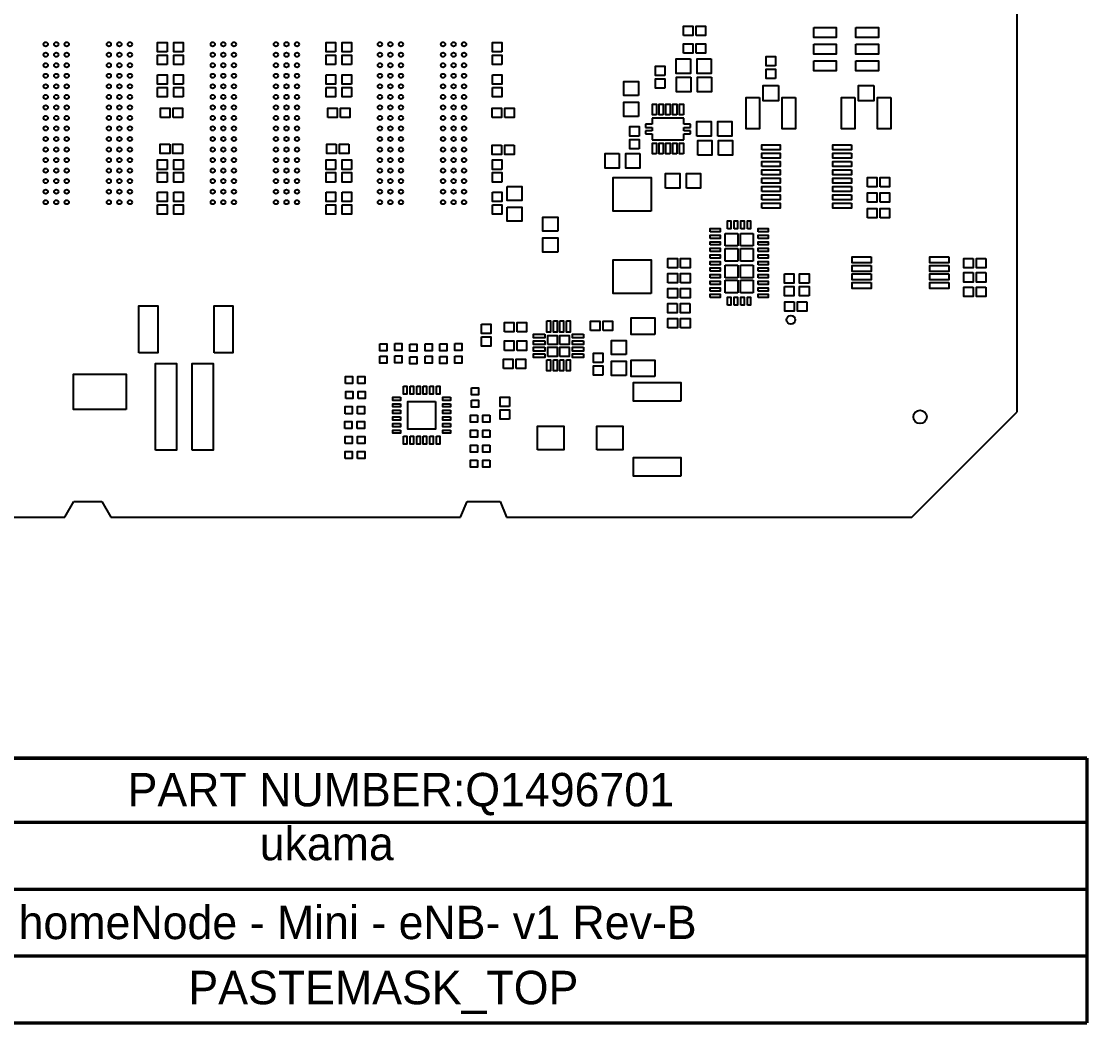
# Model space of a CAD drawing. Extents: x -6 to 122, y -39 to 112.
# Drawn here: x 40.9 to 122, y -38.5 to 37.7 of the extents above; entities that cross this region are included whole.
import ezdxf

# ---------------------------------------------------------------- set-up
doc = ezdxf.new("R2010")
doc.units = 0
for name, color, linetype in [('BG_OUTLINE', 253, 'CONTINUOUS'), ('DF_OUTLINE_DATA', 2, 'CONTINUOUS'), ('PG_PASTEMASK_TOP', 85, 'CONTINUOUS'), ('PIN_PASTEMASK_TOP', 85, 'CONTINUOUS')]:
    doc.layers.add(name, color=color, linetype=linetype)

msp = doc.modelspace()

# ---------------------------------------------------------------- linework, layer by layer
at = {"layer": 'BG_OUTLINE'}
for points in [[(116.599995, 7.999984), (116.599995, 109.599984)], [(108.600011, 0), (116.599995, 7.999984)], [(44.228537, 0), (44.910426, 1.199998)], [(44.910426, 1.199998), (47.046693, 1.199998)], [(47.046693, 1.199998), (47.728556, 0)], [(74.300105, 0), (74.800104, 1.199998)], [(74.800104, 1.199998), (77.300099, 1.199998)], [(77.300099, 1.199998), (77.800098, 0)], [(7.999984, 0), (44.228537, 0)], [(47.728556, 0), (74.300105, 0)], [(77.800098, 0), (108.600011, 0)]]:
    msp.add_lwpolyline(points, dxfattribs=at)
at = {"layer": 'DF_OUTLINE_DATA', "const_width": 0.254}
for points in [[(121.906894, -18.304053), (-5.753506, -18.304053)], [(121.906894, -38.420853), (121.906894, -18.304053)], [(-5.753506, -23.180853), (121.906894, -23.180853)], [(-5.753506, -28.260853), (121.906894, -28.260853)], [(-5.753506, -33.340853), (121.906894, -33.340853)], [(-5.753506, -38.420853), (102.933094, -38.420853)], [(102.933094, -38.420853), (121.906894, -38.420853)]]:
    msp.add_lwpolyline(points, dxfattribs=at)
at = {"layer": 'PG_PASTEMASK_TOP'}
for points in [[(94.399202, 20.60514), (94.399202, 21.565362)], [(94.399202, 21.565362), (95.379108, 21.565362)], [(95.379108, 21.565362), (95.379108, 20.60514)], [(95.567094, 20.60514), (95.567094, 21.565362)], [(95.567094, 21.565362), (96.547, 21.565362)], [(96.547, 21.565362), (96.547, 20.60514)], [(95.379108, 20.60514), (94.399202, 20.60514)], [(94.399202, 19.46214), (94.399202, 20.422362)], [(94.399202, 20.422362), (95.379108, 20.422362)], [(95.379108, 20.422362), (95.379108, 19.46214)], [(96.547, 20.60514), (95.567094, 20.60514)], [(95.567094, 19.46214), (95.567094, 20.422362)], [(95.567094, 20.422362), (96.547, 20.422362)], [(96.547, 20.422362), (96.547, 19.46214)], [(95.379108, 19.46214), (94.399202, 19.46214)], [(94.399202, 18.19214), (94.399202, 19.152362)], [(94.399202, 19.152362), (95.379108, 19.152362)], [(95.379108, 19.152362), (95.379108, 18.19214)], [(96.547, 19.46214), (95.567094, 19.46214)], [(95.567094, 18.19214), (95.567094, 19.152362)], [(95.567094, 19.152362), (96.547, 19.152362)], [(96.547, 19.152362), (96.547, 18.19214)], [(95.379108, 18.19214), (94.399202, 18.19214)], [(94.399202, 17.04914), (94.399202, 18.009362)], [(94.399202, 18.009362), (95.379108, 18.009362)], [(95.379108, 18.009362), (95.379108, 17.04914)], [(96.547, 18.19214), (95.567094, 18.19214)], [(95.567094, 17.04914), (95.567094, 18.009362)], [(95.567094, 18.009362), (96.547, 18.009362)], [(96.547, 18.009362), (96.547, 17.04914)], [(95.379108, 17.04914), (94.399202, 17.04914)], [(96.547, 17.04914), (95.567094, 17.04914)]]:
    msp.add_lwpolyline(points, dxfattribs=at)
for points in [[(80.944136, 13.116306), (80.944136, 13.816305), (81.644134, 13.816305), (81.644134, 13.116306)], [(81.844337, 13.116306), (81.844337, 13.816305), (82.544056, 13.816305), (82.544056, 13.116306)], [(80.944136, 12.216105), (80.944136, 12.916205), (81.644134, 12.916205), (81.644134, 12.216105)], [(81.844337, 12.216105), (81.844337, 12.916205), (82.544056, 12.916205), (82.544056, 12.216105)]]:
    msp.add_lwpolyline(points, close=True, dxfattribs=at)
at = {"layer": 'PIN_PASTEMASK_TOP'}
for points in [[(91.236038, 36.586414), (91.236038, 37.297614), (91.947238, 37.297614), (91.947238, 36.586414)], [(92.198749, 36.586414), (92.198749, 37.297614), (92.909949, 37.297614), (92.909949, 36.586414)], [(101.150204, 37.213248), (102.850201, 37.213248), (102.850201, 36.453255), (101.150204, 36.453255)], [(104.349994, 37.213248), (106.049991, 37.213248), (106.049991, 36.453255), (104.349994, 36.453255)], [(51.990549, 35.341814), (51.279349, 35.341814), (51.279349, 36.053014), (51.990549, 36.053014)], [(53.209749, 35.341814), (52.498549, 35.341814), (52.498549, 36.053014), (53.209749, 36.053014)], [(64.792149, 35.341814), (64.080949, 35.341814), (64.080949, 36.053014), (64.792149, 36.053014)], [(66.011349, 35.341814), (65.300149, 35.341814), (65.300149, 36.053014), (66.011349, 36.053014)], [(77.441349, 35.341814), (76.730149, 35.341814), (76.730149, 36.053014), (77.441349, 36.053014)], [(91.236038, 35.252914), (91.236038, 35.964114), (91.947238, 35.964114), (91.947238, 35.252914)], [(92.198749, 35.252914), (92.198749, 35.964114), (92.909949, 35.964114), (92.909949, 35.252914)], [(101.150204, 35.943248), (102.850201, 35.943248), (102.850201, 35.183254), (101.150204, 35.183254)], [(104.349994, 35.943248), (106.049991, 35.943248), (106.049991, 35.183254), (104.349994, 35.183254)], [(51.990549, 34.379103), (51.279349, 34.379103), (51.279349, 35.090303), (51.990549, 35.090303)], [(53.209749, 34.379103), (52.498549, 34.379103), (52.498549, 35.090303), (53.209749, 35.090303)], [(64.792149, 34.379103), (64.080949, 34.379103), (64.080949, 35.090303), (64.792149, 35.090303)], [(66.011349, 34.379103), (65.300149, 34.379103), (65.300149, 35.090303), (66.011349, 35.090303)], [(77.441349, 34.379103), (76.730149, 34.379103), (76.730149, 35.090303), (77.441349, 35.090303)], [(98.240698, 34.293251), (97.529498, 34.293251), (97.529498, 35.004451), (98.240698, 35.004451)], [(89.835888, 33.561884), (89.124688, 33.561884), (89.124688, 34.273084), (89.835888, 34.273084)], [(91.766492, 34.826575), (91.766492, 33.708975), (90.694104, 33.708975), (90.694104, 34.826575)], [(93.341292, 34.826575), (93.341292, 33.708975), (92.268904, 33.708975), (92.268904, 34.826575)], [(101.150204, 34.673248), (102.850201, 34.673248), (102.850201, 33.913255), (101.150204, 33.913255)], [(104.349994, 34.673248), (106.049991, 34.673248), (106.049991, 33.913255), (104.349994, 33.913255)], [(51.279349, 33.612125), (51.990549, 33.612125), (51.990549, 32.900925), (51.279349, 32.900925)], [(53.209749, 32.903414), (52.498549, 32.903414), (52.498549, 33.614614), (53.209749, 33.614614)], [(64.080949, 33.612125), (64.792149, 33.612125), (64.792149, 32.900925), (64.080949, 32.900925)], [(66.011349, 32.903414), (65.300149, 32.903414), (65.300149, 33.614614), (66.011349, 33.614614)], [(76.730149, 33.612125), (77.441349, 33.612125), (77.441349, 32.900925), (76.730149, 32.900925)], [(89.835888, 32.599173), (89.124688, 32.599173), (89.124688, 33.310373), (89.835888, 33.310373)], [(91.791892, 33.429651), (91.791892, 32.312051), (90.719504, 32.312051), (90.719504, 33.429651)], [(93.366692, 33.429651), (93.366692, 32.312051), (92.294304, 32.312051), (92.294304, 33.429651)], [(98.240698, 33.33054), (97.529498, 33.33054), (97.529498, 34.04174), (98.240698, 34.04174)], [(51.279349, 32.649414), (51.990549, 32.649414), (51.990549, 31.938214), (51.279349, 31.938214)], [(53.209749, 31.940703), (52.498549, 31.940703), (52.498549, 32.651903), (53.209749, 32.651903)], [(64.080949, 32.649414), (64.792149, 32.649414), (64.792149, 31.938214), (64.080949, 31.938214)], [(66.011349, 31.940703), (65.300149, 31.940703), (65.300149, 32.651903), (66.011349, 32.651903)], [(76.730149, 32.649414), (77.441349, 32.649414), (77.441349, 31.938214), (76.730149, 31.938214)], [(87.829136, 32.02592), (86.711536, 32.02592), (86.711536, 33.098308), (87.829136, 33.098308)], [(98.469298, 32.807351), (98.469298, 31.638951), (97.300898, 31.638951), (97.300898, 32.807351)], [(105.708298, 32.807351), (105.708298, 31.638951), (104.539898, 31.638951), (104.539898, 32.807351)], [(97.021498, 31.892951), (97.021498, 29.505351), (96.005498, 29.505351), (96.005498, 31.892951)], [(99.764698, 31.892951), (99.764698, 29.505351), (98.748698, 29.505351), (98.748698, 31.892951)], [(104.260498, 31.892951), (104.260498, 29.505351), (103.244498, 29.505351), (103.244498, 31.892951)], [(107.003698, 31.892951), (107.003698, 29.505351), (105.987698, 29.505351), (105.987698, 31.892951)], [(51.485038, 30.363414), (51.485038, 31.074614), (52.196238, 31.074614), (52.196238, 30.363414)], [(52.447749, 30.363414), (52.447749, 31.074614), (53.158949, 31.074614), (53.158949, 30.363414)], [(64.210438, 30.363414), (64.210438, 31.074614), (64.921638, 31.074614), (64.921638, 30.363414)], [(65.173149, 30.363414), (65.173149, 31.074614), (65.884349, 31.074614), (65.884349, 30.363414)], [(76.707238, 30.363414), (76.707238, 31.074614), (77.418438, 31.074614), (77.418438, 30.363414)], [(77.669949, 30.363414), (77.669949, 31.074614), (78.381149, 31.074614), (78.381149, 30.363414)], [(87.829136, 30.45112), (86.711536, 30.45112), (86.711536, 31.523508), (87.829136, 31.523508)], [(89.200736, 30.555514), (88.895936, 30.555514), (88.895936, 31.368314), (89.200736, 31.368314)], [(89.708736, 30.555514), (89.403936, 30.555514), (89.403936, 31.368314), (89.708736, 31.368314)], [(90.216736, 30.555514), (89.911936, 30.555514), (89.911936, 31.368314), (90.216736, 31.368314)], [(90.724736, 30.555514), (90.419936, 30.555514), (90.419936, 31.368314), (90.724736, 31.368314)], [(91.232736, 30.555514), (90.927936, 30.555514), (90.927936, 31.368314), (91.232736, 31.368314)], [(92.26771, 28.945027), (92.26771, 30.062627), (93.340098, 30.062627), (93.340098, 28.945027)], [(93.84251, 28.945027), (93.84251, 30.062627), (94.914898, 30.062627), (94.914898, 28.945027)], [(87.879504, 28.957575), (87.168304, 28.957575), (87.168304, 29.668775), (87.879504, 29.668775)], [(87.879504, 27.994864), (87.168304, 27.994864), (87.168304, 28.706064), (87.879504, 28.706064)], [(89.200736, 27.609114), (88.895936, 27.609114), (88.895936, 28.421914), (89.200736, 28.421914)], [(89.708736, 27.609114), (89.403936, 27.609114), (89.403936, 28.421914), (89.708736, 28.421914)], [(90.216736, 27.609114), (89.911936, 27.609114), (89.911936, 28.421914), (90.216736, 28.421914)], [(90.724736, 27.609114), (90.419936, 27.609114), (90.419936, 28.421914), (90.724736, 28.421914)], [(91.232736, 27.609114), (90.927936, 27.609114), (90.927936, 28.421914), (91.232736, 28.421914)], [(92.327908, 27.501494), (92.327908, 28.619094), (93.400296, 28.619094), (93.400296, 27.501494)], [(93.902708, 27.501494), (93.902708, 28.619094), (94.975096, 28.619094), (94.975096, 27.501494)], [(52.193749, 28.331414), (52.193749, 27.620214), (51.482549, 27.620214), (51.482549, 28.331414)], [(53.15646, 28.331414), (53.15646, 27.620214), (52.44526, 27.620214), (52.44526, 28.331414)], [(64.842949, 28.331414), (64.842949, 27.620214), (64.131749, 27.620214), (64.131749, 28.331414)], [(65.80566, 28.331414), (65.80566, 27.620214), (65.09446, 27.620214), (65.09446, 28.331414)], [(77.415949, 28.255214), (77.415949, 27.544014), (76.704749, 27.544014), (76.704749, 28.255214)], [(78.37866, 28.255214), (78.37866, 27.544014), (77.66746, 27.544014), (77.66746, 28.255214)], [(86.351212, 27.621255), (86.351212, 26.503655), (85.278824, 26.503655), (85.278824, 27.621255)], [(87.926012, 27.621255), (87.926012, 26.503655), (86.853624, 26.503655), (86.853624, 27.621255)], [(97.204378, 27.917851), (97.204378, 28.298851), (98.601378, 28.298851), (98.601378, 27.917851)], [(97.204378, 27.282851), (97.204378, 27.663851), (98.601378, 27.663851), (98.601378, 27.282851)], [(104.001418, 28.298851), (104.001418, 27.917851), (102.604418, 27.917851), (102.604418, 28.298851)], [(104.001418, 27.663851), (104.001418, 27.282851), (102.604418, 27.282851), (102.604418, 27.663851)], [(51.990549, 26.426414), (51.279349, 26.426414), (51.279349, 27.137614), (51.990549, 27.137614)], [(53.209749, 26.426414), (52.498549, 26.426414), (52.498549, 27.137614), (53.209749, 27.137614)], [(64.792149, 26.426414), (64.080949, 26.426414), (64.080949, 27.137614), (64.792149, 27.137614)], [(66.011349, 26.426414), (65.300149, 26.426414), (65.300149, 27.137614), (66.011349, 27.137614)], [(77.441349, 26.426414), (76.730149, 26.426414), (76.730149, 27.137614), (77.441349, 27.137614)], [(97.204378, 26.647851), (97.204378, 27.028851), (98.601378, 27.028851), (98.601378, 26.647851)], [(104.001418, 27.028851), (104.001418, 26.647851), (102.604418, 26.647851), (102.604418, 27.028851)], [(51.990549, 25.463703), (51.279349, 25.463703), (51.279349, 26.174903), (51.990549, 26.174903)], [(53.209749, 25.463703), (52.498549, 25.463703), (52.498549, 26.174903), (53.209749, 26.174903)], [(64.792149, 25.463703), (64.080949, 25.463703), (64.080949, 26.174903), (64.792149, 26.174903)], [(66.011349, 25.463703), (65.300149, 25.463703), (65.300149, 26.174903), (66.011349, 26.174903)], [(77.441349, 25.463703), (76.730149, 25.463703), (76.730149, 26.174903), (77.441349, 26.174903)], [(89.883742, 24.992914), (89.883742, 26.110514), (90.95613, 26.110514), (90.95613, 24.992914)], [(91.458542, 24.992914), (91.458542, 26.110514), (92.53093, 26.110514), (92.53093, 24.992914)], [(97.204378, 26.012851), (97.204378, 26.393851), (98.601378, 26.393851), (98.601378, 26.012851)], [(104.001418, 26.393851), (104.001418, 26.012851), (102.604418, 26.012851), (102.604418, 26.393851)], [(88.794044, 23.252786), (85.894151, 23.252786), (85.894151, 25.802692), (88.794044, 25.802692)], [(97.204378, 25.377851), (97.204378, 25.758851), (98.601378, 25.758851), (98.601378, 25.377851)], [(104.001418, 25.758851), (104.001418, 25.377851), (102.604418, 25.377851), (102.604418, 25.758851)], [(105.228187, 25.098451), (105.228187, 25.809651), (105.939387, 25.809651), (105.939387, 25.098451)], [(106.190898, 25.098451), (106.190898, 25.809651), (106.902098, 25.809651), (106.902098, 25.098451)], [(51.279349, 24.696725), (51.990549, 24.696725), (51.990549, 23.985525), (51.279349, 23.985525)], [(52.498549, 24.696725), (53.209749, 24.696725), (53.209749, 23.985525), (52.498549, 23.985525)], [(64.080949, 24.696725), (64.792149, 24.696725), (64.792149, 23.985525), (64.080949, 23.985525)], [(65.300149, 24.696725), (66.011349, 24.696725), (66.011349, 23.985525), (65.300149, 23.985525)], [(76.730149, 24.696725), (77.441349, 24.696725), (77.441349, 23.985525), (76.730149, 23.985525)], [(77.844498, 25.126645), (78.962098, 25.126645), (78.962098, 24.054257), (77.844498, 24.054257)], [(97.204378, 24.742851), (97.204378, 25.123851), (98.601378, 25.123851), (98.601378, 24.742851)], [(97.204378, 24.107851), (97.204378, 24.488851), (98.601378, 24.488851), (98.601378, 24.107851)], [(104.001418, 25.123851), (104.001418, 24.742851), (102.604418, 24.742851), (102.604418, 25.123851)], [(104.001418, 24.488851), (104.001418, 24.107851), (102.604418, 24.107851), (102.604418, 24.488851)], [(105.228187, 23.930051), (105.228187, 24.641251), (105.939387, 24.641251), (105.939387, 23.930051)], [(106.190898, 23.930051), (106.190898, 24.641251), (106.902098, 24.641251), (106.902098, 23.930051)], [(51.279349, 23.734014), (51.990549, 23.734014), (51.990549, 23.022814), (51.279349, 23.022814)], [(52.498549, 23.734014), (53.209749, 23.734014), (53.209749, 23.022814), (52.498549, 23.022814)], [(64.080949, 23.734014), (64.792149, 23.734014), (64.792149, 23.022814), (64.080949, 23.022814)], [(65.300149, 23.734014), (66.011349, 23.734014), (66.011349, 23.022814), (65.300149, 23.022814)], [(76.730149, 23.734014), (77.441349, 23.734014), (77.441349, 23.022814), (76.730149, 23.022814)], [(77.844498, 23.551845), (78.962098, 23.551845), (78.962098, 22.479457), (77.844498, 22.479457)], [(97.204378, 23.472851), (97.204378, 23.853851), (98.601378, 23.853851), (98.601378, 23.472851)], [(104.001418, 23.853851), (104.001418, 23.472851), (102.604418, 23.472851), (102.604418, 23.853851)], [(81.679898, 21.717457), (80.562298, 21.717457), (80.562298, 22.789845), (81.679898, 22.789845)], [(105.228187, 22.736251), (105.228187, 23.447451), (105.939387, 23.447451), (105.939387, 22.736251)], [(106.190898, 22.736251), (106.190898, 23.447451), (106.902098, 23.447451), (106.902098, 22.736251)], [(93.272051, 21.682177), (93.272051, 21.932087), (94.022139, 21.932087), (94.022139, 21.682177)], [(94.596991, 21.907246), (94.596991, 22.507245), (94.847004, 22.507245), (94.847004, 21.907246)], [(95.097168, 21.907246), (95.097168, 22.507245), (95.34718, 22.507245), (95.34718, 21.907246)], [(95.596989, 21.907246), (95.596989, 22.507245), (95.847002, 22.507245), (95.847002, 21.907246)], [(96.097166, 21.907246), (96.097166, 22.507245), (96.347178, 22.507245), (96.347178, 21.907246)], [(96.922031, 21.682177), (96.922031, 21.932087), (97.672119, 21.932087), (97.672119, 21.682177)], [(81.679898, 20.142657), (80.562298, 20.142657), (80.562298, 21.215045), (81.679898, 21.215045)], [(93.272051, 21.182279), (93.272051, 21.43219), (94.022139, 21.43219), (94.022139, 21.182279)], [(96.922031, 21.182279), (96.922031, 21.43219), (97.672119, 21.43219), (97.672119, 21.182279)], [(93.272051, 20.682179), (93.272051, 20.932089), (94.022139, 20.932089), (94.022139, 20.682179)], [(93.272051, 20.182281), (93.272051, 20.432192), (94.022139, 20.432192), (94.022139, 20.182281)], [(96.922031, 20.682179), (96.922031, 20.932089), (97.672119, 20.932089), (97.672119, 20.682179)], [(96.922031, 20.182281), (96.922031, 20.432192), (97.672119, 20.432192), (97.672119, 20.182281)], [(88.794044, 17.002811), (85.894151, 17.002811), (85.894151, 19.552717), (88.794044, 19.552717)], [(90.064387, 18.951651), (90.064387, 19.662851), (90.775587, 19.662851), (90.775587, 18.951651)], [(91.027098, 18.951651), (91.027098, 19.662851), (91.738298, 19.662851), (91.738298, 18.951651)], [(93.272051, 19.682181), (93.272051, 19.932091), (94.022139, 19.932091), (94.022139, 19.682181)], [(96.922031, 19.682181), (96.922031, 19.932091), (97.672119, 19.932091), (97.672119, 19.682181)], [(105.502392, 19.777964), (105.502392, 19.327876), (104.052281, 19.327876), (104.052281, 19.777964)], [(111.402406, 19.777964), (111.402406, 19.327876), (109.952295, 19.327876), (109.952295, 19.777964)], [(113.258244, 19.644614), (113.258244, 18.933414), (112.547044, 18.933414), (112.547044, 19.644614)], [(114.220955, 19.644614), (114.220955, 18.933414), (113.509755, 18.933414), (113.509755, 19.644614)], [(93.272051, 19.182283), (93.272051, 19.432194), (94.022139, 19.432194), (94.022139, 19.182283)], [(93.272051, 18.682183), (93.272051, 18.932093), (94.022139, 18.932093), (94.022139, 18.682183)], [(96.922031, 19.182283), (96.922031, 19.432194), (97.672119, 19.432194), (97.672119, 19.182283)], [(96.922031, 18.682183), (96.922031, 18.932093), (97.672119, 18.932093), (97.672119, 18.682183)], [(105.502392, 19.127953), (105.502392, 18.677865), (104.052281, 18.677865), (104.052281, 19.127953)], [(111.402406, 19.127953), (111.402406, 18.677865), (109.952295, 18.677865), (109.952295, 19.127953)], [(90.064387, 17.808651), (90.064387, 18.519851), (90.775587, 18.519851), (90.775587, 17.808651)], [(91.027098, 17.808651), (91.027098, 18.519851), (91.738298, 18.519851), (91.738298, 17.808651)], [(93.272051, 18.182285), (93.272051, 18.432196), (94.022139, 18.432196), (94.022139, 18.182285)], [(93.272051, 17.682185), (93.272051, 17.932095), (94.022139, 17.932095), (94.022139, 17.682185)], [(96.922031, 18.182285), (96.922031, 18.432196), (97.672119, 18.432196), (97.672119, 18.182285)], [(96.922031, 17.682185), (96.922031, 17.932095), (97.672119, 17.932095), (97.672119, 17.682185)], [(98.926498, 18.491962), (99.637698, 18.491962), (99.637698, 17.780762), (98.926498, 17.780762)], [(100.780698, 17.783251), (100.069498, 17.783251), (100.069498, 18.494451), (100.780698, 18.494451)], [(105.502392, 18.477763), (105.502392, 18.027675), (104.052281, 18.027675), (104.052281, 18.477763)], [(111.402406, 18.477763), (111.402406, 18.027675), (109.952295, 18.027675), (109.952295, 18.477763)], [(113.258244, 18.577814), (113.258244, 17.866614), (112.547044, 17.866614), (112.547044, 18.577814)], [(114.220955, 18.577814), (114.220955, 17.866614), (113.509755, 17.866614), (113.509755, 18.577814)], [(90.064387, 16.665651), (90.064387, 17.376851), (90.775587, 17.376851), (90.775587, 16.665651)], [(91.027098, 16.665651), (91.027098, 17.376851), (91.738298, 17.376851), (91.738298, 16.665651)], [(93.272051, 17.182287), (93.272051, 17.432198), (94.022139, 17.432198), (94.022139, 17.182287)], [(96.922031, 17.182287), (96.922031, 17.432198), (97.672119, 17.432198), (97.672119, 17.182287)], [(98.926498, 17.529251), (99.637698, 17.529251), (99.637698, 16.818051), (98.926498, 16.818051)], [(100.780698, 16.82054), (100.069498, 16.82054), (100.069498, 17.53174), (100.780698, 17.53174)], [(105.502392, 17.827752), (105.502392, 17.377664), (104.052281, 17.377664), (104.052281, 17.827752)], [(111.402406, 17.827752), (111.402406, 17.377664), (109.952295, 17.377664), (109.952295, 17.827752)], [(113.265636, 17.467809), (113.265636, 16.756609), (112.554436, 16.756609), (112.554436, 17.467809)], [(114.228347, 17.467809), (114.228347, 16.756609), (113.517147, 16.756609), (113.517147, 17.467809)], [(90.773098, 16.233851), (90.773098, 15.522651), (90.061898, 15.522651), (90.061898, 16.233851)], [(91.735808, 16.233851), (91.735808, 15.522651), (91.024608, 15.522651), (91.024608, 16.233851)], [(93.272051, 16.682187), (93.272051, 16.932097), (94.022139, 16.932097), (94.022139, 16.682187)], [(94.596991, 16.107258), (94.596991, 16.707256), (94.847004, 16.707256), (94.847004, 16.107258)], [(95.097168, 16.107258), (95.097168, 16.707256), (95.34718, 16.707256), (95.34718, 16.107258)], [(95.596989, 16.107258), (95.596989, 16.707256), (95.847002, 16.707256), (95.847002, 16.107258)], [(96.097166, 16.107258), (96.097166, 16.707256), (96.347178, 16.707256), (96.347178, 16.107258)], [(96.922031, 16.682187), (96.922031, 16.932097), (97.672119, 16.932097), (97.672119, 16.682187)], [(99.663098, 16.360851), (99.663098, 15.649651), (98.951898, 15.649651), (98.951898, 16.360851)], [(100.625808, 16.360851), (100.625808, 15.649651), (99.914608, 15.649651), (99.914608, 16.360851)], [(49.860327, 12.476861), (49.860327, 16.055772), (51.280238, 16.055772), (51.280238, 12.476861)], [(55.570349, 12.476861), (55.570349, 16.055772), (56.990259, 16.055772), (56.990259, 12.476861)], [(75.893752, 14.65961), (76.604952, 14.65961), (76.604952, 13.94841), (75.893752, 13.94841)], [(77.64333, 14.081049), (77.64333, 14.792249), (78.35453, 14.792249), (78.35453, 14.081049)], [(78.60604, 14.081049), (78.60604, 14.792249), (79.31724, 14.792249), (79.31724, 14.081049)], [(80.854194, 14.916163), (81.134102, 14.916163), (81.134102, 14.066253), (80.854194, 14.066253)], [(81.354371, 14.916163), (81.634279, 14.916163), (81.634279, 14.066253), (81.354371, 14.066253)], [(81.854192, 14.916163), (82.1341, 14.916163), (82.1341, 14.066253), (81.854192, 14.066253)], [(82.354369, 14.916163), (82.634277, 14.916163), (82.634277, 14.066253), (82.354369, 14.066253)], [(84.173238, 14.178305), (84.173238, 14.889505), (84.884438, 14.889505), (84.884438, 14.178305)], [(85.135949, 14.178305), (85.135949, 14.889505), (85.847149, 14.889505), (85.847149, 14.178305)], [(89.063957, 13.886142), (87.263046, 13.886142), (87.263046, 15.135847), (89.063957, 15.135847)], [(90.064387, 14.379651), (90.064387, 15.090851), (90.775587, 15.090851), (90.775587, 14.379651)], [(91.027098, 14.379651), (91.027098, 15.090851), (91.738298, 15.090851), (91.738298, 14.379651)], [(80.694187, 13.906246), (80.694187, 13.626338), (79.844278, 13.626338), (79.844278, 13.906246)], [(83.644194, 13.906246), (83.644194, 13.626338), (82.794284, 13.626338), (82.794284, 13.906246)], [(68.162678, 13.180111), (68.696078, 13.180111), (68.696078, 12.646711), (68.162678, 12.646711)], [(69.305678, 13.205511), (69.839078, 13.205511), (69.839078, 12.672111), (69.305678, 12.672111)], [(70.440398, 13.144779), (70.973798, 13.144779), (70.973798, 12.611379), (70.440398, 12.611379)], [(71.617078, 13.180111), (72.150478, 13.180111), (72.150478, 12.646711), (71.617078, 12.646711)], [(72.726398, 13.162255), (73.259798, 13.162255), (73.259798, 12.628855), (72.726398, 12.628855)], [(73.869398, 13.190957), (74.402798, 13.190957), (74.402798, 12.657557), (73.869398, 12.657557)], [(75.893752, 13.696899), (76.604952, 13.696899), (76.604952, 12.985699), (75.893752, 12.985699)], [(77.644625, 12.675286), (77.644625, 13.386486), (78.355825, 13.386486), (78.355825, 12.675286)], [(78.607336, 12.675286), (78.607336, 13.386486), (79.318536, 13.386486), (79.318536, 12.675286)], [(80.694187, 13.406069), (80.694187, 13.126161), (79.844278, 13.126161), (79.844278, 13.406069)], [(83.644194, 13.406069), (83.644194, 13.126161), (82.794284, 13.126161), (82.794284, 13.406069)], [(86.876357, 12.349201), (85.758757, 12.349201), (85.758757, 13.421589), (86.876357, 13.421589)], [(68.162678, 12.2301), (68.696078, 12.2301), (68.696078, 11.6967), (68.162678, 11.6967)], [(69.305678, 12.2555), (69.839078, 12.2555), (69.839078, 11.7221), (69.305678, 11.7221)], [(70.440398, 12.194769), (70.973798, 12.194769), (70.973798, 11.661369), (70.440398, 11.661369)], [(71.617078, 12.2301), (72.150478, 12.2301), (72.150478, 11.6967), (71.617078, 11.6967)], [(72.726398, 12.212244), (73.259798, 12.212244), (73.259798, 11.678844), (72.726398, 11.678844)], [(73.869398, 12.240946), (74.402798, 12.240946), (74.402798, 11.707546), (73.869398, 11.707546)], [(80.694187, 12.906248), (80.694187, 12.62634), (79.844278, 12.62634), (79.844278, 12.906248)], [(80.694187, 12.406071), (80.694187, 12.126163), (79.844278, 12.126163), (79.844278, 12.406071)], [(83.644194, 12.906248), (83.644194, 12.62634), (82.794284, 12.62634), (82.794284, 12.906248)], [(83.644194, 12.406071), (83.644194, 12.126163), (82.794284, 12.126163), (82.794284, 12.406071)], [(85.110244, 11.746713), (84.399044, 11.746713), (84.399044, 12.457913), (85.110244, 12.457913)], [(51.108153, 5.085283), (51.108153, 11.685194), (52.708048, 11.685194), (52.708048, 5.085283)], [(53.908147, 5.085283), (53.908147, 11.685194), (55.508042, 11.685194), (55.508042, 5.085283)], [(77.571625, 11.291722), (77.571625, 12.002922), (78.282825, 12.002922), (78.282825, 11.291722)], [(78.534336, 11.291722), (78.534336, 12.002922), (79.245536, 12.002922), (79.245536, 11.291722)], [(80.854194, 11.966156), (81.134102, 11.966156), (81.134102, 11.116246), (80.854194, 11.116246)], [(81.354371, 11.966156), (81.634279, 11.966156), (81.634279, 11.116246), (81.354371, 11.116246)], [(81.854192, 11.966156), (82.1341, 11.966156), (82.1341, 11.116246), (81.854192, 11.116246)], [(82.354369, 11.966156), (82.634277, 11.966156), (82.634277, 11.116246), (82.354369, 11.116246)], [(85.110244, 10.784002), (84.399044, 10.784002), (84.399044, 11.495202), (85.110244, 11.495202)], [(86.876357, 10.774401), (85.758757, 10.774401), (85.758757, 11.846789), (86.876357, 11.846789)], [(89.063957, 10.685742), (87.263046, 10.685742), (87.263046, 11.935447), (89.063957, 11.935447)], [(48.894086, 8.178203), (44.894094, 8.178203), (44.894094, 10.878198), (48.894086, 10.878198)], [(65.549704, 10.150551), (65.549704, 10.683951), (66.083104, 10.683951), (66.083104, 10.150551)], [(66.499715, 10.150551), (66.499715, 10.683951), (67.033115, 10.683951), (67.033115, 10.150551)], [(69.967234, 9.950094), (70.217144, 9.950094), (70.217144, 9.350197), (69.967234, 9.350197)], [(70.467055, 9.950094), (70.716966, 9.950094), (70.716966, 9.350197), (70.467055, 9.350197)], [(70.967232, 9.950094), (71.217142, 9.950094), (71.217142, 9.350197), (70.967232, 9.350197)], [(71.467053, 9.950094), (71.716963, 9.950094), (71.716963, 9.350197), (71.467053, 9.350197)], [(71.96723, 9.950094), (72.21714, 9.950094), (72.21714, 9.350197), (71.96723, 9.350197)], [(72.467051, 9.950094), (72.716961, 9.950094), (72.716961, 9.350197), (72.467051, 9.350197)], [(75.139347, 9.838157), (75.672747, 9.838157), (75.672747, 9.304757), (75.139347, 9.304757)], [(91.029409, 8.820175), (87.450498, 8.820175), (87.450498, 10.240086), (91.029409, 10.240086)], [(65.567814, 9.007551), (65.567814, 9.540951), (66.101214, 9.540951), (66.101214, 9.007551)], [(66.517825, 9.007551), (66.517825, 9.540951), (67.051225, 9.540951), (67.051225, 9.007551)], [(69.742152, 9.125115), (69.742152, 8.875205), (69.142254, 8.875205), (69.142254, 9.125115)], [(73.541941, 9.125115), (73.541941, 8.875205), (72.942044, 8.875205), (72.942044, 9.125115)], [(78.022298, 8.410651), (77.311098, 8.410651), (77.311098, 9.121851), (78.022298, 9.121851)], [(65.520392, 7.864551), (65.520392, 8.397951), (66.053792, 8.397951), (66.053792, 7.864551)], [(66.470403, 7.864551), (66.470403, 8.397951), (67.003803, 8.397951), (67.003803, 7.864551)], [(69.742152, 8.625294), (69.742152, 8.375383), (69.142254, 8.375383), (69.142254, 8.625294)], [(69.742152, 8.125117), (69.742152, 7.875207), (69.142254, 7.875207), (69.142254, 8.125117)], [(72.392146, 8.8003), (72.392146, 6.700203), (70.292049, 6.700203), (70.292049, 8.8003)], [(73.541941, 8.625294), (73.541941, 8.375383), (72.942044, 8.375383), (72.942044, 8.625294)], [(73.541941, 8.125117), (73.541941, 7.875207), (72.942044, 7.875207), (72.942044, 8.125117)], [(75.139347, 8.888146), (75.672747, 8.888146), (75.672747, 8.354746), (75.139347, 8.354746)], [(78.022298, 7.44794), (77.311098, 7.44794), (77.311098, 8.15914), (78.022298, 8.15914)], [(69.742152, 7.625296), (69.742152, 7.375385), (69.142254, 7.375385), (69.142254, 7.625296)], [(73.541941, 7.625296), (73.541941, 7.375385), (72.942044, 7.375385), (72.942044, 7.625296)], [(75.578767, 7.762977), (75.578767, 7.229577), (75.045367, 7.229577), (75.045367, 7.762977)], [(76.528778, 7.762977), (76.528778, 7.229577), (75.995378, 7.229577), (75.995378, 7.762977)], [(65.503273, 6.736105), (65.503273, 7.269505), (66.036673, 7.269505), (66.036673, 6.736105)], [(66.453283, 6.736105), (66.453283, 7.269505), (66.986683, 7.269505), (66.986683, 6.736105)], [(69.742152, 7.125119), (69.742152, 6.875209), (69.142254, 6.875209), (69.142254, 7.125119)], [(69.742152, 6.625298), (69.742152, 6.375387), (69.142254, 6.375387), (69.142254, 6.625298)], [(73.541941, 7.125119), (73.541941, 6.875209), (72.942044, 6.875209), (72.942044, 7.125119)], [(73.541941, 6.625298), (73.541941, 6.375387), (72.942044, 6.375387), (72.942044, 6.625298)], [(75.578792, 6.619951), (75.578792, 6.086551), (75.045392, 6.086551), (75.045392, 6.619951)], [(76.528803, 6.619951), (76.528803, 6.086551), (75.995403, 6.086551), (75.995403, 6.619951)], [(80.143731, 5.124526), (80.143731, 6.924624), (82.143727, 6.924624), (82.143727, 5.124526)], [(84.643544, 5.124526), (84.643544, 6.924624), (86.64354, 6.924624), (86.64354, 5.124526)], [(65.528673, 5.593105), (65.528673, 6.126505), (66.062073, 6.126505), (66.062073, 5.593105)], [(66.478683, 5.593105), (66.478683, 6.126505), (67.012083, 6.126505), (67.012083, 5.593105)], [(69.967234, 6.150305), (70.217144, 6.150305), (70.217144, 5.550408), (69.967234, 5.550408)], [(70.467055, 6.150305), (70.716966, 6.150305), (70.716966, 5.550408), (70.467055, 5.550408)], [(70.967232, 6.150305), (71.217142, 6.150305), (71.217142, 5.550408), (70.967232, 5.550408)], [(71.467053, 6.150305), (71.716963, 6.150305), (71.716963, 5.550408), (71.467053, 5.550408)], [(71.96723, 6.150305), (72.21714, 6.150305), (72.21714, 5.550408), (71.96723, 5.550408)], [(72.467051, 6.150305), (72.716961, 6.150305), (72.716961, 5.550408), (72.467051, 5.550408)], [(65.528673, 4.450105), (65.528673, 4.983505), (66.062073, 4.983505), (66.062073, 4.450105)], [(66.478683, 4.450105), (66.478683, 4.983505), (67.012083, 4.983505), (67.012083, 4.450105)], [(75.578792, 5.4769), (75.578792, 4.9435), (75.045392, 4.9435), (75.045392, 5.4769)], [(76.528803, 5.4769), (76.528803, 4.9435), (75.995403, 4.9435), (75.995403, 5.4769)], [(75.578792, 4.333977), (75.578792, 3.800577), (75.045392, 3.800577), (75.045392, 4.333977)], [(76.528803, 4.333977), (76.528803, 3.800577), (75.995403, 3.800577), (75.995403, 4.333977)], [(91.029409, 3.110154), (87.450498, 3.110154), (87.450498, 4.530065), (91.029409, 4.530065)]]:
    msp.add_lwpolyline(points, close=True, dxfattribs=at)
for points in [[(91.264232, 30.313706), (88.86444, 30.313706)], [(88.86444, 30.313706), (88.86444, 29.863618)], [(91.264232, 29.863618), (91.264232, 30.313706)], [(88.86444, 29.863618), (88.364339, 29.863618)], [(88.364339, 29.863618), (88.364339, 29.613708)], [(88.364339, 29.613708), (88.86444, 29.613708)], [(88.86444, 29.363721), (88.364339, 29.363721)], [(88.364339, 29.363721), (88.364339, 29.11381)], [(88.86444, 29.613708), (88.86444, 29.363721)], [(91.764333, 29.863618), (91.264232, 29.863618)], [(91.264232, 29.363721), (91.264232, 29.613708)], [(91.264232, 29.613708), (91.764333, 29.613708)], [(91.764333, 29.363721), (91.264232, 29.363721)], [(91.764333, 29.613708), (91.764333, 29.863618)], [(91.764333, 29.11381), (91.764333, 29.363721)], [(88.364339, 29.11381), (88.86444, 29.11381)], [(88.86444, 29.11381), (88.86444, 28.663722)], [(88.86444, 28.663722), (91.264232, 28.663722)], [(91.264232, 28.663722), (91.264232, 29.11381)], [(91.264232, 29.11381), (91.764333, 29.11381)]]:
    msp.add_lwpolyline(points, dxfattribs=at)
for centre, radius in [((42.770857, 35.931602), 0.162547), ((43.570754, 35.931602), 0.162547), ((44.370854, 35.931602), 0.162547), ((47.570644, 35.931602), 0.162547), ((48.370744, 35.931602), 0.162547), ((49.170641, 35.931602), 0.162547), ((55.470857, 35.931602), 0.162547), ((56.270754, 35.931602), 0.162547), ((57.070854, 35.931602), 0.162547), ((60.270644, 35.931602), 0.162547), ((61.070744, 35.931602), 0.162547), ((61.870641, 35.931602), 0.162547), ((68.170857, 35.931602), 0.162547), ((68.970754, 35.931602), 0.162547), ((69.770854, 35.931602), 0.162547), ((72.970644, 35.931602), 0.162547), ((73.770744, 35.931602), 0.162547), ((74.570641, 35.931602), 0.162547), ((42.770857, 35.131502), 0.162547), ((43.570754, 35.131502), 0.162547), ((44.370854, 35.131502), 0.162547), ((47.570644, 35.131502), 0.162547), ((48.370744, 35.131502), 0.162547), ((49.170641, 35.131502), 0.162547), ((55.470857, 35.131502), 0.162547), ((56.270754, 35.131502), 0.162547), ((57.070854, 35.131502), 0.162547), ((60.270644, 35.131502), 0.162547), ((61.070744, 35.131502), 0.162547), ((61.870641, 35.131502), 0.162547), ((68.170857, 35.131502), 0.162547), ((68.970754, 35.131502), 0.162547), ((69.770854, 35.131502), 0.162547), ((72.970644, 35.131502), 0.162547), ((73.770744, 35.131502), 0.162547), ((74.570641, 35.131502), 0.162547), ((42.770857, 34.331605), 0.162547), ((43.570754, 34.331605), 0.162547), ((44.370854, 34.331605), 0.162547), ((47.570644, 34.331605), 0.162547), ((48.370744, 34.331605), 0.162547), ((49.170641, 34.331605), 0.162547), ((55.470857, 34.331605), 0.162547), ((56.270754, 34.331605), 0.162547), ((57.070854, 34.331605), 0.162547), ((60.270644, 34.331605), 0.162547), ((61.070744, 34.331605), 0.162547), ((61.870641, 34.331605), 0.162547), ((68.170857, 34.331605), 0.162547), ((68.970754, 34.331605), 0.162547), ((69.770854, 34.331605), 0.162547), ((72.970644, 34.331605), 0.162547), ((73.770744, 34.331605), 0.162547), ((74.570641, 34.331605), 0.162547), ((42.770857, 33.531505), 0.162547), ((43.570754, 33.531505), 0.162547), ((44.370854, 33.531505), 0.162547), ((47.570644, 33.531505), 0.162547), ((48.370744, 33.531505), 0.162547), ((49.170641, 33.531505), 0.162547), ((55.470857, 33.531505), 0.162547), ((56.270754, 33.531505), 0.162547), ((57.070854, 33.531505), 0.162547), ((60.270644, 33.531505), 0.162547), ((61.070744, 33.531505), 0.162547), ((61.870641, 33.531505), 0.162547), ((68.170857, 33.531505), 0.162547), ((68.970754, 33.531505), 0.162547), ((69.770854, 33.531505), 0.162547), ((72.970644, 33.531505), 0.162547), ((73.770744, 33.531505), 0.162547), ((74.570641, 33.531505), 0.162547), ((42.770857, 32.73171), 0.162547), ((43.570754, 32.73171), 0.162547), ((44.370854, 32.73171), 0.162547), ((47.570644, 32.73171), 0.162547), ((48.370744, 32.73171), 0.162547), ((49.170641, 32.73171), 0.162547), ((55.470857, 32.73171), 0.162547), ((56.270754, 32.73171), 0.162547), ((57.070854, 32.73171), 0.162547), ((60.270644, 32.73171), 0.162547), ((61.070744, 32.73171), 0.162547), ((61.870641, 32.73171), 0.162547), ((68.170857, 32.73171), 0.162547), ((68.970754, 32.73171), 0.162547), ((69.770854, 32.73171), 0.162547), ((72.970644, 32.73171), 0.162547), ((73.770744, 32.73171), 0.162547), ((74.570641, 32.73171), 0.162547), ((42.770857, 31.93161), 0.162547), ((43.570754, 31.93161), 0.162547), ((44.370854, 31.93161), 0.162547), ((47.570644, 31.93161), 0.162547), ((48.370744, 31.93161), 0.162547), ((49.170641, 31.93161), 0.162547), ((55.470857, 31.93161), 0.162547), ((56.270754, 31.93161), 0.162547), ((57.070854, 31.93161), 0.162547), ((60.270644, 31.93161), 0.162547), ((61.070744, 31.93161), 0.162547), ((61.870641, 31.93161), 0.162547), ((68.170857, 31.93161), 0.162547), ((68.970754, 31.93161), 0.162547), ((69.770854, 31.93161), 0.162547), ((72.970644, 31.93161), 0.162547), ((73.770744, 31.93161), 0.162547), ((74.570641, 31.93161), 0.162547), ((42.770857, 31.13151), 0.162547), ((43.570754, 31.13151), 0.162547), ((44.370854, 31.13151), 0.162547), ((47.570644, 31.13151), 0.162547), ((48.370744, 31.13151), 0.162547), ((49.170641, 31.13151), 0.162547), ((55.470857, 31.13151), 0.162547), ((56.270754, 31.13151), 0.162547), ((57.070854, 31.13151), 0.162547), ((60.270644, 31.13151), 0.162547), ((61.070744, 31.13151), 0.162547), ((61.870641, 31.13151), 0.162547), ((68.170857, 31.13151), 0.162547), ((68.970754, 31.13151), 0.162547), ((69.770854, 31.13151), 0.162547), ((72.970644, 31.13151), 0.162547), ((73.770744, 31.13151), 0.162547), ((74.570641, 31.13151), 0.162547), ((42.770857, 30.331613), 0.162547), ((43.570754, 30.331613), 0.162547), ((44.370854, 30.331613), 0.162547), ((47.570644, 30.331613), 0.162547), ((48.370744, 30.331613), 0.162547), ((49.170641, 30.331613), 0.162547), ((55.470857, 30.331613), 0.162547), ((56.270754, 30.331613), 0.162547), ((57.070854, 30.331613), 0.162547), ((60.270644, 30.331613), 0.162547), ((61.070744, 30.331613), 0.162547), ((61.870641, 30.331613), 0.162547), ((68.170857, 30.331613), 0.162547), ((68.970754, 30.331613), 0.162547), ((69.770854, 30.331613), 0.162547), ((72.970644, 30.331613), 0.162547), ((73.770744, 30.331613), 0.162547), ((74.570641, 30.331613), 0.162547), ((42.770857, 29.531615), 0.162547), ((43.570754, 29.531615), 0.162547), ((44.370854, 29.531615), 0.162547), ((47.570644, 29.531615), 0.162547), ((48.370744, 29.531615), 0.162547), ((49.170641, 29.531615), 0.162547), ((55.470857, 29.531615), 0.162547), ((56.270754, 29.531615), 0.162547), ((57.070854, 29.531615), 0.162547), ((60.270644, 29.531615), 0.162547), ((61.070744, 29.531615), 0.162547), ((61.870641, 29.531615), 0.162547), ((68.170857, 29.531615), 0.162547), ((68.970754, 29.531615), 0.162547), ((69.770854, 29.531615), 0.162547), ((72.970644, 29.531615), 0.162547), ((73.770744, 29.531615), 0.162547), ((74.570641, 29.531615), 0.162547), ((42.770857, 28.731718), 0.162547), ((43.570754, 28.731718), 0.162547), ((44.370854, 28.731718), 0.162547), ((47.570644, 28.731718), 0.162547), ((48.370744, 28.731718), 0.162547), ((49.170641, 28.731718), 0.162547), ((55.470857, 28.731718), 0.162547), ((56.270754, 28.731718), 0.162547), ((57.070854, 28.731718), 0.162547), ((60.270644, 28.731718), 0.162547), ((61.070744, 28.731718), 0.162547), ((61.870641, 28.731718), 0.162547), ((68.170857, 28.731718), 0.162547), ((68.970754, 28.731718), 0.162547), ((69.770854, 28.731718), 0.162547), ((72.970644, 28.731718), 0.162547), ((73.770744, 28.731718), 0.162547), ((74.570641, 28.731718), 0.162547), ((42.770857, 27.931618), 0.162547), ((43.570754, 27.931618), 0.162547), ((44.370854, 27.931618), 0.162547), ((47.570644, 27.931618), 0.162547), ((48.370744, 27.931618), 0.162547), ((49.170641, 27.931618), 0.162547), ((55.470857, 27.931618), 0.162547), ((56.270754, 27.931618), 0.162547), ((57.070854, 27.931618), 0.162547), ((60.270644, 27.931618), 0.162547), ((61.070744, 27.931618), 0.162547), ((61.870641, 27.931618), 0.162547), ((68.170857, 27.931618), 0.162547), ((68.970754, 27.931618), 0.162547), ((69.770854, 27.931618), 0.162547), ((72.970644, 27.931618), 0.162547), ((73.770744, 27.931618), 0.162547), ((74.570641, 27.931618), 0.162547), ((42.770857, 27.131518), 0.162547), ((43.570754, 27.131518), 0.162547), ((44.370854, 27.131518), 0.162547), ((47.570644, 27.131518), 0.162547), ((48.370744, 27.131518), 0.162547), ((49.170641, 27.131518), 0.162547), ((55.470857, 27.131518), 0.162547), ((56.270754, 27.131518), 0.162547), ((57.070854, 27.131518), 0.162547), ((60.270644, 27.131518), 0.162547), ((61.070744, 27.131518), 0.162547), ((61.870641, 27.131518), 0.162547), ((68.170857, 27.131518), 0.162547), ((68.970754, 27.131518), 0.162547), ((69.770854, 27.131518), 0.162547), ((72.970644, 27.131518), 0.162547), ((73.770744, 27.131518), 0.162547), ((74.570641, 27.131518), 0.162547), ((42.770857, 26.331723), 0.162547), ((43.570754, 26.331723), 0.162547), ((44.370854, 26.331723), 0.162547), ((47.570644, 26.331723), 0.162547), ((48.370744, 26.331723), 0.162547), ((49.170641, 26.331723), 0.162547), ((55.470857, 26.331723), 0.162547), ((56.270754, 26.331723), 0.162547), ((57.070854, 26.331723), 0.162547), ((60.270644, 26.331723), 0.162547), ((61.070744, 26.331723), 0.162547), ((61.870641, 26.331723), 0.162547), ((68.170857, 26.331723), 0.162547), ((68.970754, 26.331723), 0.162547), ((69.770854, 26.331723), 0.162547), ((72.970644, 26.331723), 0.162547), ((73.770744, 26.331723), 0.162547), ((74.570641, 26.331723), 0.162547), ((42.770857, 25.531623), 0.162547), ((43.570754, 25.531623), 0.162547), ((44.370854, 25.531623), 0.162547), ((47.570644, 25.531623), 0.162547), ((48.370744, 25.531623), 0.162547), ((49.170641, 25.531623), 0.162547), ((55.470857, 25.531623), 0.162547), ((56.270754, 25.531623), 0.162547), ((57.070854, 25.531623), 0.162547), ((60.270644, 25.531623), 0.162547), ((61.070744, 25.531623), 0.162547), ((61.870641, 25.531623), 0.162547), ((68.170857, 25.531623), 0.162547), ((68.970754, 25.531623), 0.162547), ((69.770854, 25.531623), 0.162547), ((72.970644, 25.531623), 0.162547), ((73.770744, 25.531623), 0.162547), ((74.570641, 25.531623), 0.162547), ((42.770857, 24.731726), 0.162547), ((43.570754, 24.731726), 0.162547), ((44.370854, 24.731726), 0.162547), ((47.570644, 24.731726), 0.162547), ((48.370744, 24.731726), 0.162547), ((49.170641, 24.731726), 0.162547), ((55.470857, 24.731726), 0.162547), ((56.270754, 24.731726), 0.162547), ((57.070854, 24.731726), 0.162547), ((60.270644, 24.731726), 0.162547), ((61.070744, 24.731726), 0.162547), ((61.870641, 24.731726), 0.162547), ((68.170857, 24.731726), 0.162547), ((68.970754, 24.731726), 0.162547), ((69.770854, 24.731726), 0.162547), ((72.970644, 24.731726), 0.162547), ((73.770744, 24.731726), 0.162547), ((74.570641, 24.731726), 0.162547), ((42.770857, 23.931626), 0.162547), ((43.570754, 23.931626), 0.162547), ((44.370854, 23.931626), 0.162547), ((47.570644, 23.931626), 0.162547), ((48.370744, 23.931626), 0.162547), ((49.170641, 23.931626), 0.162547), ((55.470857, 23.931626), 0.162547), ((56.270754, 23.931626), 0.162547), ((57.070854, 23.931626), 0.162547), ((60.270644, 23.931626), 0.162547), ((61.070744, 23.931626), 0.162547), ((61.870641, 23.931626), 0.162547), ((68.170857, 23.931626), 0.162547), ((68.970754, 23.931626), 0.162547), ((69.770854, 23.931626), 0.162547), ((72.970644, 23.931626), 0.162547), ((73.770744, 23.931626), 0.162547), ((74.570641, 23.931626), 0.162547), ((99.409098, 14.989251), 0.3302), ((109.22, 7.62), 0.508)]:
    msp.add_circle(centre, radius, dxfattribs=at)

# ---------------------------------------------------------------- texts
at = {"layer": 'DF_OUTLINE_DATA'}
for s, p in [('PART NUMBER:Q1496701', (48.994162, -21.965412)), ('ukama', (59.033004, -26.058165)), ('homeNode - Mini - eNB- v1 Rev-B', (40.709901, -32.051549))]:
    msp.add_text(s, height=2.54, dxfattribs=at).set_placement(p)
at = {"layer": 'PG_PASTEMASK_TOP'}
msp.add_text('PASTEMASK_TOP', height=2.54, dxfattribs=at).set_placement((53.616504, -36.998148))

doc.saveas('drawing.dxf')
